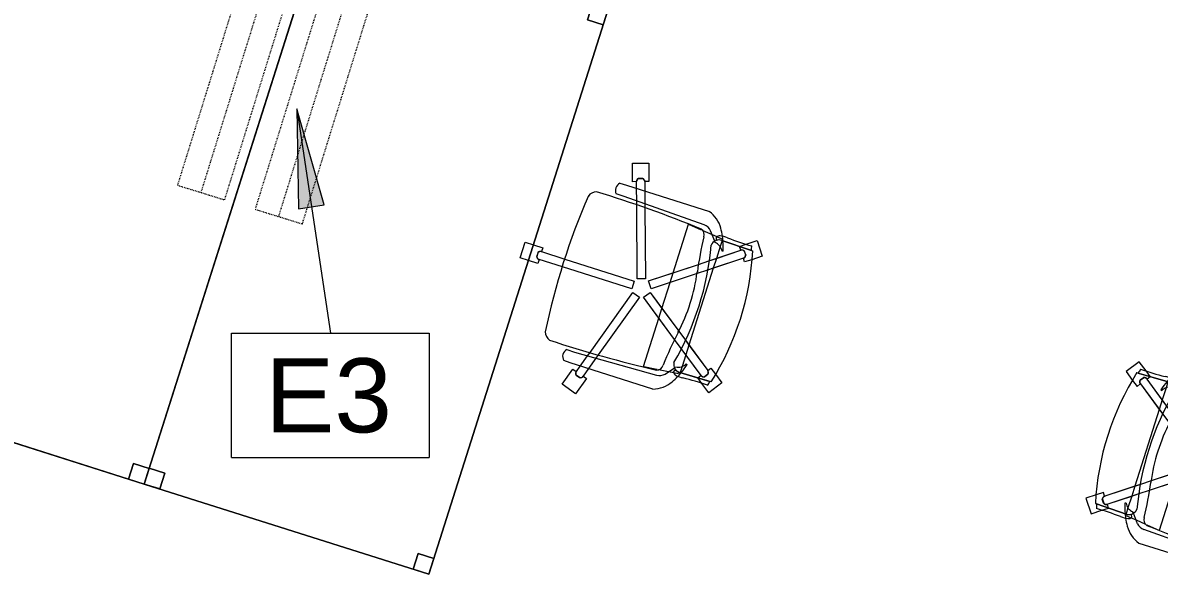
# Model space of a CAD drawing. Header units: inches. Extents: x 385 to 2249, y -1773 to -36.
# Drawn here: x 777.2 to 915.2, y -545.6 to -478 of the extents above; entities that cross this region are included whole.
import ezdxf

# ---------------------------------------------------------------- set-up
doc = ezdxf.new("R2010")
doc.units = ezdxf.units.IN
doc.header["$MEASUREMENT"] = 0
doc.linetypes.add('Dash 1_32_', pattern=[0.0625, 0.03125, -0.03125])
for name, color, linetype, lineweight in [('A-ANNO-KEYN', 231, 'Continuous', 9), ('A-DETL', 90, 'Continuous', 9), ('I-FURN', 30, 'Continuous', 9)]:
    doc.layers.add(name, color=color, linetype=linetype, lineweight=lineweight)
doc.styles.add('Arial', font='arial.ttf', dxfattribs={"height": 9})

# ---------------------------------------------------------------- blocks, each defined once
blk = doc.blocks.new('Rectangular Table - Rectangular Table-V121-Level 7 POWER _ SIGNAL')
at = {"layer": 'I-FURN'}
for p, q in [((-34, 18.13), (-36, 18.13)), ((-36, 18.13), (-36, 16.13)), ((-36, 16.13), (-36, 18.13)), ((-36, 18.13), (-34, 18.13)), ((36, 18.13), (-36, 18.13)), ((-36, 18.13), (-36, -18.13)), ((-36, -18.13), (-36, 18.13)), ((-36, 18.13), (36, 18.13)), ((-34, 16.13), (-34, 18.13)), ((-34, 18.13), (-34, 16.13)), ((34, 18.13), (34, 16.13)), ((36, 18.13), (34, 18.13)), ((34, 18.13), (36, 18.13)), ((34, 16.13), (34, 18.13)), ((36, 16.13), (36, 18.13)), ((36, 18.13), (36, 16.13)), ((36, -18.13), (36, 18.13)), ((36, 18.13), (36, -18.13)), ((-36, 16.13), (-34, 16.13)), ((-34, 16.13), (-36, 16.13)), ((34, 16.13), (36, 16.13)), ((36, 16.13), (34, 16.13)), ((-34, -16.13), (-36, -16.13)), ((-36, -16.13), (-36, -18.13)), ((-36, -18.13), (-36, -16.13)), ((-36, -16.13), (-34, -16.13)), ((-34, -18.13), (-34, -16.13)), ((-34, -16.13), (-34, -18.13)), ((36, -16.13), (34, -16.13)), ((34, -16.13), (34, -18.13)), ((34, -18.13), (34, -16.13)), ((34, -16.13), (36, -16.13)), ((36, -18.13), (36, -16.13)), ((36, -16.13), (36, -18.13)), ((-36, -18.13), (-34, -18.13)), ((-34, -18.13), (-36, -18.13)), ((-36, -18.13), (36, -18.13)), ((36, -18.13), (-36, -18.13)), ((34, -18.13), (36, -18.13)), ((36, -18.13), (34, -18.13))]:
    blk.add_line(p, q, dxfattribs=at)
blk = doc.blocks.new('Rectangular Table - Rectangular Table-V123-Level 7 POWER _ SIGNAL')
at = {"layer": 'I-FURN'}
for p, q in [((-34, 18.13), (-36, 18.13)), ((-36, 18.13), (-36, 16.13)), ((-36, 16.13), (-36, 18.13)), ((-36, 18.13), (-34, 18.13)), ((36, 18.13), (-36, 18.13)), ((-36, 18.13), (-36, -18.13)), ((-36, -18.13), (-36, 18.13)), ((-36, 18.13), (36, 18.13)), ((-34, 16.13), (-34, 18.13)), ((-34, 18.13), (-34, 16.13)), ((34, 18.13), (34, 16.13)), ((36, 18.13), (34, 18.13)), ((34, 18.13), (36, 18.13)), ((34, 16.13), (34, 18.13)), ((36, 16.13), (36, 18.13)), ((36, 18.13), (36, 16.13)), ((36, -18.13), (36, 18.13)), ((36, 18.13), (36, -18.13)), ((-36, 16.13), (-34, 16.13)), ((-34, 16.13), (-36, 16.13)), ((34, 16.13), (36, 16.13)), ((36, 16.13), (34, 16.13)), ((-34, -16.13), (-36, -16.13)), ((-36, -16.13), (-36, -18.13)), ((-36, -18.13), (-36, -16.13)), ((-36, -16.13), (-34, -16.13)), ((-34, -18.13), (-34, -16.13)), ((-34, -16.13), (-34, -18.13)), ((36, -16.13), (34, -16.13)), ((34, -16.13), (34, -18.13)), ((34, -18.13), (34, -16.13)), ((34, -16.13), (36, -16.13)), ((36, -18.13), (36, -16.13)), ((36, -16.13), (36, -18.13)), ((-36, -18.13), (-34, -18.13)), ((-34, -18.13), (-36, -18.13)), ((-36, -18.13), (36, -18.13)), ((36, -18.13), (-36, -18.13)), ((34, -18.13), (36, -18.13)), ((36, -18.13), (34, -18.13))]:
    blk.add_line(p, q, dxfattribs=at)
blk = doc.blocks.new('F-Haworth_Chair_X99-Seminar - X99 Advanced Seminar Chair-V124-Level 7 POWER _ SIGNAL')
at = {"layer": 'I-FURN'}
for p, q in [((-1, 15.13), (1, 15.13)), ((-1, 14.07), (-1, 15.13)), ((-1, 15.13), (1, 15.13)), ((-1, 14.07), (-1, 15.13)), ((-1, 12.88), (-1, 14.07)), ((-1, 12.88), (-1, 14.07)), ((1, 15.13), (1, 14.07)), ((1, 15.13), (1, 14.07)), ((1, 14.07), (1, 12.88)), ((1, 14.07), (1, 12.88)), ((-0.52, 12.88), (-1, 12.88)), ((-0.52, 12.88), (-1, 12.88)), ((-0.5, 9.91), (-0.5, 12.88)), ((-0.5, 9.91), (-0.5, 12.88)), ((0.26, 13.26), (-0.26, 13.26)), ((0.26, 13.26), (-0.26, 13.26)), ((-0.25, 13.25), (0.25, 13.25)), ((-0.25, 13.25), (0.25, 13.25)), ((0.5, 12.88), (0.5, 9.91)), ((0.5, 12.88), (0.5, 9.91)), ((1, 12.88), (0.52, 12.88)), ((1, 12.88), (0.52, 12.88)), ((-0.5, 1.08), (-0.5, 9.91)), ((-0.5, 1.08), (-0.5, 9.91)), ((0.5, 9.91), (0.5, 1.08)), ((0.5, 9.91), (0.5, 1.08)), ((-14.69, 3.72), (-14.08, 5.62)), ((-14.69, 3.72), (-14.08, 5.62)), ((-14.08, 5.62), (-11.94, 4.93)), ((-14.08, 5.62), (-11.94, 4.93)), ((-11.32, 5.48), (-11.3, 6.32)), ((-9.92, 6.36), (-9.92, 5.36)), ((9.92, 5.36), (9.92, 6.36)), ((11.3, 6.32), (11.32, 5.48)), ((11.94, 4.93), (14.08, 5.62)), ((11.94, 4.93), (14.08, 5.62)), ((14.08, 5.62), (14.69, 3.72)), ((14.08, 5.62), (14.69, 3.72)), ((-12.53, 4.34), (-12.69, 3.85)), ((-12.53, 4.34), (-12.69, 3.85)), ((-12.68, 3.86), (-12.52, 4.33)), ((-12.68, 3.86), (-12.52, 4.33)), ((-11.94, 4.93), (-12.09, 4.47)), ((-11.94, 4.93), (-12.09, 4.47)), ((-12.09, 4.45), (-11.32, 4.21)), ((-12.09, 4.45), (-11.32, 4.21)), ((-11.32, -5.06), (-11.32, 5.48)), ((-11.32, 4.21), (-9.86, 3.73)), ((-11.32, 4.21), (-9.86, 3.73)), ((-9.92, 5.36), (-9.57, -4.97)), ((9.57, -4.97), (9.92, 5.36)), ((9.86, 3.73), (11.32, 4.21)), ((9.86, 3.73), (11.32, 4.21)), ((11.32, 5.48), (11.32, -5.06)), ((11.32, 4.21), (12.09, 4.45)), ((11.32, 4.21), (12.09, 4.45)), ((12.09, 4.47), (11.94, 4.93)), ((12.09, 4.47), (11.94, 4.93)), ((12.52, 4.33), (12.68, 3.86)), ((12.52, 4.33), (12.68, 3.86)), ((12.69, 3.85), (12.53, 4.34)), ((12.69, 3.85), (12.53, 4.34)), ((-12.55, 3.03), (-14.69, 3.72)), ((-12.55, 3.03), (-14.69, 3.72)), ((-12.4, 3.49), (-12.55, 3.03)), ((-12.4, 3.49), (-12.55, 3.03)), ((-11.32, 3.15), (-12.4, 3.5)), ((-11.32, 3.15), (-12.4, 3.5)), ((-9.83, 2.67), (-11.32, 3.15)), ((-9.83, 2.67), (-11.32, 3.15)), ((-9.86, 3.73), (-9.38, 3.57)), ((-9.86, 3.73), (-9.38, 3.57)), ((-9.38, 3.57), (-0.87, 0.81)), ((-9.38, 3.57), (-0.87, 0.81)), ((0.87, 0.81), (9.38, 3.57)), ((0.87, 0.81), (9.38, 3.57)), ((9.38, 3.57), (9.86, 3.73)), ((9.38, 3.57), (9.86, 3.73)), ((11.32, 3.15), (9.83, 2.67)), ((11.32, 3.15), (9.83, 2.67)), ((12.4, 3.5), (11.32, 3.15)), ((12.4, 3.5), (11.32, 3.15)), ((12.55, 3.03), (12.4, 3.49)), ((12.55, 3.03), (12.4, 3.49)), ((14.69, 3.72), (12.55, 3.03)), ((14.69, 3.72), (12.55, 3.03)), ((-9.37, 2.52), (-9.83, 2.67)), ((-9.37, 2.52), (-9.83, 2.67)), ((-1.18, -0.14), (-9.37, 2.52)), ((-1.18, -0.14), (-9.37, 2.52)), ((9.37, 2.52), (1.18, -0.14)), ((9.37, 2.52), (1.18, -0.14)), ((9.83, 2.67), (9.37, 2.52)), ((9.83, 2.67), (9.37, 2.52)), ((-0.87, 0.81), (-1.18, -0.14)), ((-0.87, 0.81), (-1.18, -0.14)), ((0.5, 1.08), (-0.5, 1.08)), ((0.5, 1.08), (-0.5, 1.08)), ((1.18, -0.14), (0.87, 0.81)), ((1.18, -0.14), (0.87, 0.81)), ((-4.79, -5.75), (-1.04, -0.58)), ((-0.23, -1.17), (-3.68, -5.91)), ((-2.89, -3.12), (-1.04, -0.58)), ((-0.23, -1.17), (-1.65, -3.12)), ((-1.04, -0.58), (-0.23, -1.17)), ((-1.04, -0.58), (-0.23, -1.17)), ((0.23, -1.17), (1.04, -0.58)), ((0.23, -1.17), (1.04, -0.58)), ((1.65, -3.12), (0.23, -1.17)), ((3.68, -5.91), (0.23, -1.17)), ((1.04, -0.58), (2.89, -3.12)), ((1.04, -0.58), (4.79, -5.75)), ((-9.07, -3.12), (-2.89, -3.12)), ((-9.07, -3.2), (-9.07, -3.12)), ((-8.9, -4.8), (-9.07, -3.2)), ((-4.79, -5.75), (-2.89, -3.12)), ((-1.65, -3.12), (-3.68, -5.91)), ((-2.89, -3.12), (-1.65, -3.12)), ((-1.65, -3.12), (1.65, -3.12)), ((1.65, -3.12), (2.89, -3.12)), ((3.68, -5.91), (1.65, -3.12)), ((2.89, -3.12), (9.07, -3.12)), ((2.89, -3.12), (4.79, -5.75)), ((9.07, -3.2), (8.9, -4.8)), ((9.07, -3.12), (9.07, -3.2)), ((-8.88, -4.99), (-8.89, -4.91)), ((-8.75, -6.22), (-8.88, -4.99)), ((8.88, -4.99), (8.75, -6.22)), ((8.89, -4.91), (8.88, -4.99)), ((-9.13, -5.92), (-8.07, -6.77)), ((-8.68, -6.87), (-8.75, -6.22)), ((-8.62, -7.42), (-8.68, -6.87)), ((-8.61, -6.81), (-8.23, -6.95)), ((-8.03, -6.81), (-7.95, -6.87)), ((-7.97, -10.12), (-5.57, -6.82)), ((-6.14, -7.6), (-5.57, -6.82)), ((-5.57, -6.82), (-4.79, -5.75)), ((-5.57, -6.82), (-4.79, -5.75)), ((-3.68, -5.91), (-4.47, -7.01)), ((-3.68, -5.91), (-4.47, -7.01)), ((4.47, -7.01), (3.68, -5.91)), ((4.47, -7.01), (3.68, -5.91)), ((4.79, -5.75), (5.57, -6.82)), ((4.79, -5.75), (5.57, -6.82)), ((5.57, -6.82), (6.14, -7.6)), ((5.57, -6.82), (7.97, -10.12)), ((7.95, -6.87), (8.07, -6.77)), ((8.07, -6.77), (9.13, -5.92)), ((8.23, -6.95), (8.61, -6.81)), ((8.75, -6.22), (8.68, -6.87)), ((-8.6, -7.6), (-8.62, -7.43)), ((-8.49, -7.6), (-8.56, -7.6)), ((-8.42, -7.57), (-8.34, -11.37)), ((-8.34, -11.52), (-8.42, -7.57)), ((-7.65, -7.6), (-8.4, -7.6)), ((-7.97, -10.12), (-6.14, -7.6)), ((-6.14, -7.6), (-7.65, -7.6)), ((-7.18, -7.99), (-7.21, -8.13)), ((-4.47, -7.01), (-7.16, -10.71)), ((-4.9, -7.6), (-7.16, -10.71)), ((-4.9, -7.6), (-6.14, -7.6)), ((-4.47, -7.01), (-4.9, -7.6)), ((4.9, -7.6), (-4.9, -7.6)), ((4.9, -7.6), (4.47, -7.01)), ((7.16, -10.71), (4.47, -7.01)), ((6.14, -7.6), (4.9, -7.6)), ((7.16, -10.71), (4.9, -7.6)), ((7.65, -7.6), (6.14, -7.6)), ((6.14, -7.6), (7.97, -10.12)), ((7.21, -8.13), (7.18, -7.99)), ((8.4, -7.6), (7.65, -7.6)), ((8.34, -11.37), (8.42, -7.57)), ((8.42, -7.57), (8.34, -11.52)), ((8.56, -7.6), (8.49, -7.6)), ((8.62, -7.43), (8.6, -7.6)), ((8.68, -6.91), (8.62, -7.42)), ((-9.7, -11.65), (-8.88, -10.52)), ((-9.7, -11.65), (-8.88, -10.52)), ((-8.88, -10.52), (-8.38, -9.83)), ((-8.88, -10.52), (-8.38, -9.83)), ((-8.38, -9.83), (-7.99, -10.11)), ((-8.38, -9.83), (-7.99, -10.11)), ((-8, -10.58), (-7.59, -10.88)), ((-8, -10.58), (-7.59, -10.88)), ((-7.59, -10.87), (-7.99, -10.57)), ((-7.59, -10.87), (-7.99, -10.57)), ((-6.76, -11), (-7.29, -11.74)), ((-6.76, -11), (-7.29, -11.74)), ((-7.15, -10.72), (-6.76, -11)), ((-7.15, -10.72), (-6.76, -11)), ((6.76, -11), (7.15, -10.72)), ((6.76, -11), (7.15, -10.72)), ((7.29, -11.74), (6.76, -11)), ((7.29, -11.74), (6.76, -11)), ((7.99, -10.57), (7.59, -10.87)), ((7.99, -10.57), (7.59, -10.87)), ((7.59, -10.88), (8, -10.58)), ((7.59, -10.88), (8, -10.58)), ((7.99, -10.11), (8.38, -9.83)), ((7.99, -10.11), (8.38, -9.83)), ((8.38, -9.83), (8.88, -10.52)), ((8.38, -9.83), (8.88, -10.52)), ((8.88, -10.52), (9.7, -11.65)), ((8.88, -10.52), (9.7, -11.65)), ((-8.08, -12.82), (-9.7, -11.65)), ((-8.08, -12.82), (-9.7, -11.65)), ((-7.29, -11.74), (-8.08, -12.82)), ((-7.29, -11.74), (-8.08, -12.82)), ((8.08, -12.82), (7.29, -11.74)), ((8.08, -12.82), (7.29, -11.74)), ((9.7, -11.65), (8.08, -12.82)), ((9.7, -11.65), (8.08, -12.82))]:
    blk.add_line(p, q, dxfattribs=at)
for centre, radius, start, end in [((-0.11, 12.88), 0.407, 111.1651, 180.8349), ((-0.11, 12.88), 0.407, 111.1651, 180.8349), ((-0.09, 12.88), 0.406, 112.6199, 180), ((-0.09, 12.88), 0.406, 166.524, 180), ((-0.09, 12.88), 0.406, 126.0959, 166.524), ((-0.09, 12.88), 0.406, 112.6199, 126.0959), ((0.09, 12.88), 0.406, 53.9041, 67.3801), ((0.09, 12.88), 0.406, 0, 67.3801), ((0.11, 12.88), 0.407, 359.1651, 68.8349), ((0.11, 12.88), 0.407, 359.1651, 68.8349), ((0.09, 12.88), 0.406, 0, 53.9041), ((0, -75.01), 84.96, 84.1475, 95.8525), ((-8.21, 8.28), 1.31, 110.0433, 159.9567), ((144.06, 7.32), 153.52, 179.4749, 184.5213), ((8.21, 8.28), 1.31, 20.0433, 69.9567), ((-144.06, 7.32), 153.52, 355.4787, 0.5251), ((-10.58, 5.68), 0.956, 45.8901, 138.1099), ((10.58, 5.68), 0.956, 41.8901, 134.1099), ((-12.22, 4.09), 0.407, 71.1651, 140.8349), ((-12.22, 4.09), 0.407, 71.1651, 140.8349), ((-12.22, 4.07), 0.406, 85.476, 139.3801), ((-12.22, 4.07), 0.406, 72, 139.3801), ((-12.22, 4.07), 0.406, 72, 85.476), ((12.22, 4.09), 0.407, 39.1651, 108.8349), ((12.22, 4.09), 0.407, 39.1651, 108.8349), ((12.22, 4.07), 0.406, 81.0479, 108), ((12.22, 4.07), 0.406, 40.6199, 108), ((12.22, 4.07), 0.406, 40.6199, 81.0479), ((-12.28, 3.88), 0.407, 183.1651, 252.8349), ((-12.28, 3.88), 0.407, 183.1651, 252.8349), ((-12.27, 3.89), 0.406, 184.6199, 198.0959), ((-12.27, 3.89), 0.406, 184.6199, 252), ((-12.27, 3.89), 0.406, 198.0959, 238.524), ((-12.27, 3.89), 0.406, 238.524, 252), ((12.27, 3.89), 0.406, 288, 355.3801), ((12.28, 3.88), 0.407, 287.1651, 356.8349), ((12.28, 3.88), 0.407, 287.1651, 356.8349), ((12.27, 3.89), 0.406, 288, 341.9041), ((12.27, 3.89), 0.406, 341.9041, 355.3801), ((-7.87, -3.92), 3.63, 198.1789, 238.0478), ((-8.18, -4.9), 1.39, 182.8013, 227.1078), ((-8.24, -4.59), 0.763, 194.2338, 275.7662), ((-11.32, -48.08), 42.84, 79.9767, 85.7699), ((11.32, -48.08), 42.84, 94.2301, 100.0233), ((8.24, -4.59), 0.763, 264.2338, 345.7662), ((8.18, -4.9), 1.39, 312.8922, 357.1987), ((7.87, -3.92), 3.63, 301.9522, 341.8211), ((-8.28, -7.33), 0.613, 122.5427, 170.0936), ((-7.37, -7.55), 1.05, 95.9554, 181.1786), ((-6.55, -6.76), 1.38, 185.0878, 212.4248), ((0, 26.49), 33.83, 257.2285, 282.7715), ((0, 15.97), 22.19, 259.9767, 280.0233), ((7.37, -7.55), 1.05, 358.8214, 84.0446), ((6.55, -6.76), 1.38, 327.5752, 354.9122), ((8.28, -7.33), 0.613, 9.9064, 57.4573), ((-4.71, 1.15), 9.61, 238.0478, 243.9964), ((-5.2, -7.86), 3.74, 170.0936, 184.0143), ((-36.06, -10.03), 27.2, 357.4882, 4.0143), ((-4.71, 1.15), 9.61, 243.9964, 246.4906), ((-4.71, 1.15), 9.61, 246.6393, 247.073), ((-7.37, -7.55), 1.05, 145.2002, 181.1786), ((-4.71, 1.15), 9.61, 247.2631, 254.9334), ((-6.55, -6.76), 1.38, 214.0187, 242.9497), ((6.55, -6.76), 1.38, 297.0503, 325.9813), ((4.71, 1.15), 9.61, 285.0666, 292.7369), ((7.37, -7.55), 1.05, 358.8214, 34.7998), ((4.71, 1.15), 9.61, 292.927, 293.3607), ((4.71, 1.15), 9.61, 293.5094, 296.0036), ((36.06, -10.03), 27.2, 175.9857, 182.5118), ((5.2, -7.86), 3.74, 355.9857, 9.9064), ((4.71, 1.15), 9.61, 296.0036, 301.9522), ((-7.66, -10.36), 0.407, 143.1651, 212.8349), ((-7.66, -10.36), 0.407, 143.1651, 212.8349), ((-7.64, -10.36), 0.406, 144, 211.3801), ((-7.64, -10.36), 0.406, 144, 211.3801), ((-7.49, -10.47), 0.406, 256.6199, 324), ((-7.48, -10.49), 0.407, 255.1651, 324.8349), ((-7.48, -10.49), 0.407, 255.1651, 324.8349), ((-7.49, -10.47), 0.406, 256.6199, 297.0479), ((-7.49, -10.47), 0.406, 297.0479, 324), ((7.48, -10.49), 0.407, 215.1651, 229.0991), ((7.48, -10.49), 0.407, 215.1651, 284.8349), ((7.49, -10.47), 0.406, 216, 256.4281), ((7.49, -10.47), 0.406, 216, 283.3801), ((7.48, -10.49), 0.407, 229.0991, 256.967), ((7.48, -10.49), 0.407, 256.967, 284.8349), ((7.49, -10.47), 0.406, 256.4281, 283.3801), ((7.64, -10.36), 0.406, 328.6199, 36), ((7.64, -10.36), 0.406, 328.6199, 36), ((7.66, -10.36), 0.407, 327.1651, 36.8349), ((7.66, -10.36), 0.407, 327.1651, 36.8349), ((0, 20.73), 33.17, 254.4478, 255.4234), ((0, 20.29), 32.89, 255.304, 284.6925), ((0, 20.73), 33.17, 284.5766, 285.5522)]:
    blk.add_arc(centre, radius, start, end, dxfattribs=at)
blk = doc.blocks.new('F-Haworth_Chair_X99-Seminar - X99 Advanced Seminar Chair-V134-Level 7 POWER _ SIGNAL')
at = {"layer": 'I-FURN'}
for p, q in [((-8.08, 12.82), (-9.7, 11.65)), ((-8.08, 12.82), (-9.7, 11.65)), ((-7.29, 11.74), (-8.08, 12.82)), ((-7.29, 11.74), (-8.08, 12.82)), ((8.08, 12.82), (7.29, 11.74)), ((8.08, 12.82), (7.29, 11.74)), ((9.7, 11.65), (8.08, 12.82)), ((9.7, 11.65), (8.08, 12.82)), ((-9.7, 11.65), (-8.88, 10.52)), ((-9.7, 11.65), (-8.88, 10.52)), ((-8.34, 11.52), (-8.42, 7.57)), ((-8.42, 7.57), (-8.34, 11.37)), ((-6.76, 11), (-7.29, 11.74)), ((-6.76, 11), (-7.29, 11.74)), ((7.29, 11.74), (6.76, 11)), ((7.29, 11.74), (6.76, 11)), ((8.42, 7.57), (8.34, 11.52)), ((8.34, 11.37), (8.42, 7.57)), ((8.88, 10.52), (9.7, 11.65)), ((8.88, 10.52), (9.7, 11.65)), ((-8.88, 10.52), (-8.38, 9.83)), ((-8.88, 10.52), (-8.38, 9.83)), ((-8.38, 9.83), (-7.99, 10.11)), ((-8.38, 9.83), (-7.99, 10.11)), ((-8, 10.58), (-7.59, 10.88)), ((-8, 10.58), (-7.59, 10.88)), ((-7.59, 10.87), (-7.99, 10.57)), ((-7.59, 10.87), (-7.99, 10.57)), ((-7.97, 10.12), (-6.14, 7.6)), ((-7.97, 10.12), (-5.57, 6.82)), ((-4.9, 7.6), (-7.16, 10.71)), ((-4.47, 7.01), (-7.16, 10.71)), ((-7.15, 10.72), (-6.76, 11)), ((-7.15, 10.72), (-6.76, 11)), ((7.16, 10.71), (4.47, 7.01)), ((7.16, 10.71), (4.9, 7.6)), ((5.57, 6.82), (7.97, 10.12)), ((6.14, 7.6), (7.97, 10.12)), ((6.76, 11), (7.15, 10.72)), ((6.76, 11), (7.15, 10.72)), ((7.59, 10.88), (8, 10.58)), ((7.59, 10.88), (8, 10.58)), ((7.99, 10.57), (7.59, 10.87)), ((7.99, 10.57), (7.59, 10.87)), ((7.99, 10.11), (8.38, 9.83)), ((7.99, 10.11), (8.38, 9.83)), ((8.38, 9.83), (8.88, 10.52)), ((8.38, 9.83), (8.88, 10.52)), ((-8.62, 7.42), (-8.68, 6.91)), ((-8.6, 7.6), (-8.62, 7.43)), ((-8.61, 6.81), (-8.23, 6.95)), ((-8.49, 7.6), (-8.56, 7.6)), ((-7.65, 7.6), (-8.4, 7.6)), ((-6.14, 7.6), (-7.65, 7.6)), ((-7.18, 7.99), (-7.21, 8.13)), ((-4.9, 7.6), (-6.14, 7.6)), ((-6.14, 7.6), (-5.57, 6.82)), ((4.9, 7.6), (-4.9, 7.6)), ((-4.47, 7.01), (-4.9, 7.6)), ((-3.68, 5.91), (-4.47, 7.01)), ((-3.68, 5.91), (-4.47, 7.01)), ((4.47, 7.01), (3.68, 5.91)), ((4.47, 7.01), (3.68, 5.91)), ((4.9, 7.6), (4.47, 7.01)), ((6.14, 7.6), (4.9, 7.6)), ((5.57, 6.82), (6.14, 7.6)), ((7.65, 7.6), (6.14, 7.6)), ((7.21, 8.13), (7.18, 7.99)), ((8.4, 7.6), (7.65, 7.6)), ((8.23, 6.95), (8.61, 6.81)), ((8.56, 7.6), (8.49, 7.6)), ((8.62, 7.43), (8.6, 7.6)), ((8.68, 6.87), (8.62, 7.42)), ((-9.13, 5.92), (-8.07, 6.77)), ((-8.75, 6.22), (-8.88, 4.99)), ((-8.68, 6.87), (-8.75, 6.22)), ((-8.07, 6.77), (-7.95, 6.87)), ((-5.57, 6.82), (-4.79, 5.75)), ((-5.57, 6.82), (-4.79, 5.75)), ((-4.79, 5.75), (-2.89, 3.12)), ((-4.79, 5.75), (-1.04, 0.58)), ((-1.65, 3.12), (-3.68, 5.91)), ((-0.23, 1.17), (-3.68, 5.91)), ((3.68, 5.91), (0.23, 1.17)), ((1.04, 0.58), (4.79, 5.75)), ((3.68, 5.91), (1.65, 3.12)), ((2.89, 3.12), (4.79, 5.75)), ((4.79, 5.75), (5.57, 6.82)), ((4.79, 5.75), (5.57, 6.82)), ((7.95, 6.87), (8.03, 6.81)), ((8.07, 6.77), (9.13, 5.92)), ((8.75, 6.22), (8.68, 6.87)), ((8.88, 4.99), (8.75, 6.22)), ((-11.32, 5.06), (-11.32, -5.48)), ((-9.92, -5.36), (-9.57, 4.97)), ((-8.9, 4.8), (-9.07, 3.2)), ((-8.88, 4.99), (-8.89, 4.91)), ((8.89, 4.91), (8.88, 4.99)), ((9.07, 3.2), (8.9, 4.8)), ((9.57, 4.97), (9.92, -5.36)), ((11.32, -5.48), (11.32, 5.06)), ((-9.07, 3.2), (-9.07, 3.12)), ((-9.07, 3.12), (-2.89, 3.12)), ((-2.89, 3.12), (-1.65, 3.12)), ((-2.89, 3.12), (-1.04, 0.58)), ((-1.65, 3.12), (1.65, 3.12)), ((-0.23, 1.17), (-1.65, 3.12)), ((1.65, 3.12), (0.23, 1.17)), ((1.04, 0.58), (2.89, 3.12)), ((1.65, 3.12), (2.89, 3.12)), ((2.89, 3.12), (9.07, 3.12)), ((9.07, 3.12), (9.07, 3.2)), ((-1.18, 0.14), (-9.37, -2.52)), ((-1.18, 0.14), (-9.37, -2.52)), ((-0.87, -0.81), (-1.18, 0.14)), ((-0.87, -0.81), (-1.18, 0.14)), ((-1.04, 0.58), (-0.23, 1.17)), ((-1.04, 0.58), (-0.23, 1.17)), ((0.23, 1.17), (1.04, 0.58)), ((0.23, 1.17), (1.04, 0.58)), ((1.18, 0.14), (0.87, -0.81)), ((1.18, 0.14), (0.87, -0.81)), ((9.37, -2.52), (1.18, 0.14)), ((9.37, -2.52), (1.18, 0.14)), ((-9.38, -3.57), (-0.87, -0.81)), ((-9.38, -3.57), (-0.87, -0.81)), ((-0.5, -1.08), (-0.5, -9.91)), ((0.5, -1.08), (-0.5, -1.08)), ((-0.5, -1.08), (-0.5, -9.91)), ((0.5, -1.08), (-0.5, -1.08)), ((0.5, -9.91), (0.5, -1.08)), ((0.5, -9.91), (0.5, -1.08)), ((0.87, -0.81), (9.38, -3.57)), ((0.87, -0.81), (9.38, -3.57)), ((-9.83, -2.67), (-11.32, -3.15)), ((-9.83, -2.67), (-11.32, -3.15)), ((-9.37, -2.52), (-9.83, -2.67)), ((-9.37, -2.52), (-9.83, -2.67)), ((9.83, -2.67), (9.37, -2.52)), ((9.83, -2.67), (9.37, -2.52)), ((11.32, -3.15), (9.83, -2.67)), ((11.32, -3.15), (9.83, -2.67)), ((-12.55, -3.03), (-14.69, -3.72)), ((-12.55, -3.03), (-14.69, -3.72)), ((-14.69, -3.72), (-14.08, -5.62)), ((-14.69, -3.72), (-14.08, -5.62)), ((-12.53, -4.34), (-12.69, -3.85)), ((-12.53, -4.34), (-12.69, -3.85)), ((-12.68, -3.86), (-12.52, -4.33)), ((-12.68, -3.86), (-12.52, -4.33)), ((-12.4, -3.49), (-12.55, -3.03)), ((-12.4, -3.49), (-12.55, -3.03)), ((-11.32, -3.15), (-12.4, -3.5)), ((-11.32, -3.15), (-12.4, -3.5)), ((-11.32, -4.21), (-9.86, -3.73)), ((-11.32, -4.21), (-9.86, -3.73)), ((-9.86, -3.73), (-9.38, -3.57)), ((-9.86, -3.73), (-9.38, -3.57)), ((9.38, -3.57), (9.86, -3.73)), ((9.38, -3.57), (9.86, -3.73)), ((9.86, -3.73), (11.32, -4.21)), ((9.86, -3.73), (11.32, -4.21)), ((12.4, -3.5), (11.32, -3.15)), ((12.4, -3.5), (11.32, -3.15)), ((12.55, -3.03), (12.4, -3.49)), ((12.55, -3.03), (12.4, -3.49)), ((12.52, -4.33), (12.68, -3.86)), ((12.52, -4.33), (12.68, -3.86)), ((12.69, -3.85), (12.53, -4.34)), ((12.69, -3.85), (12.53, -4.34)), ((14.69, -3.72), (12.55, -3.03)), ((14.69, -3.72), (12.55, -3.03)), ((14.08, -5.62), (14.69, -3.72)), ((14.08, -5.62), (14.69, -3.72)), ((-14.08, -5.62), (-11.94, -4.93)), ((-14.08, -5.62), (-11.94, -4.93)), ((-12.09, -4.45), (-11.32, -4.21)), ((-12.09, -4.45), (-11.32, -4.21)), ((-11.94, -4.93), (-12.09, -4.47)), ((-11.94, -4.93), (-12.09, -4.47)), ((-11.32, -5.48), (-11.3, -6.32)), ((-9.92, -6.36), (-9.92, -5.36)), ((9.92, -5.36), (9.92, -6.36)), ((11.3, -6.32), (11.32, -5.48)), ((11.32, -4.21), (12.09, -4.45)), ((11.32, -4.21), (12.09, -4.45)), ((12.09, -4.47), (11.94, -4.93)), ((12.09, -4.47), (11.94, -4.93)), ((11.94, -4.93), (14.08, -5.62)), ((11.94, -4.93), (14.08, -5.62)), ((-0.5, -9.91), (-0.5, -12.88)), ((-0.5, -9.91), (-0.5, -12.88)), ((0.5, -12.88), (0.5, -9.91)), ((0.5, -12.88), (0.5, -9.91)), ((-0.52, -12.88), (-1, -12.88)), ((-1, -12.88), (-1, -14.07)), ((-0.52, -12.88), (-1, -12.88)), ((-1, -12.88), (-1, -14.07)), ((0.26, -13.26), (-0.26, -13.26)), ((0.26, -13.26), (-0.26, -13.26)), ((-0.25, -13.25), (0.25, -13.25)), ((-0.25, -13.25), (0.25, -13.25)), ((1, -12.88), (0.52, -12.88)), ((1, -12.88), (0.52, -12.88)), ((1, -14.07), (1, -12.88)), ((1, -14.07), (1, -12.88)), ((-1, -14.07), (-1, -15.13)), ((-1, -14.07), (-1, -15.13)), ((-1, -15.13), (1, -15.13)), ((-1, -15.13), (1, -15.13)), ((1, -15.13), (1, -14.07)), ((1, -15.13), (1, -14.07))]:
    blk.add_line(p, q, dxfattribs=at)
for centre, radius, start, end in [((0, -20.29), 32.89, 75.3075, 104.696), ((-36.06, 10.03), 27.2, 355.9857, 2.5118), ((0, -20.73), 33.17, 104.5766, 105.5522), ((0, -20.73), 33.17, 74.4478, 75.4234), ((36.06, 10.03), 27.2, 177.4882, 184.0143), ((-7.66, 10.36), 0.407, 147.1651, 188.967), ((-7.66, 10.36), 0.407, 147.1651, 216.8349), ((-7.66, 10.36), 0.407, 188.967, 202.9009), ((-7.64, 10.36), 0.406, 148.6199, 216), ((-7.64, 10.36), 0.406, 148.6199, 216), ((-7.66, 10.36), 0.407, 202.9009, 216.8349), ((-7.48, 10.49), 0.407, 90.9009, 104.8349), ((-7.48, 10.49), 0.407, 35.1651, 104.8349), ((-7.49, 10.47), 0.406, 36, 103.3801), ((-7.49, 10.47), 0.406, 36, 103.3801), ((-7.48, 10.49), 0.407, 35.1651, 90.9009), ((7.48, 10.49), 0.407, 75.1651, 144.8349), ((7.48, 10.49), 0.407, 75.1651, 144.8349), ((7.49, 10.47), 0.406, 76.6199, 144), ((7.49, 10.47), 0.406, 130.524, 144), ((7.49, 10.47), 0.406, 117.0479, 130.524), ((7.49, 10.47), 0.406, 76.6199, 117.0479), ((7.64, 10.36), 0.406, 324, 31.3801), ((7.64, 10.36), 0.406, 324, 17.9041), ((7.66, 10.36), 0.407, 323.1651, 32.8349), ((7.64, 10.36), 0.406, 17.9041, 31.3801), ((7.66, 10.36), 0.407, 323.1651, 337.0991), ((7.66, 10.36), 0.407, 18.9009, 32.8349), ((7.66, 10.36), 0.407, 337.0991, 351.033), ((7.66, 10.36), 0.407, 4.967, 18.9009), ((7.66, 10.36), 0.407, 351.033, 4.967), ((-7.87, 3.92), 3.63, 121.9522, 161.8211), ((-4.71, -1.15), 9.61, 116.0036, 121.9522), ((-5.2, 7.86), 3.74, 175.9857, 189.9064), ((-4.71, -1.15), 9.61, 113.5094, 115.9059), ((-8.28, 7.33), 0.613, 189.9064, 237.4573), ((-4.71, -1.15), 9.61, 112.927, 113.3607), ((-4.71, -1.15), 9.61, 105.0666, 112.7369), ((-7.37, 7.55), 1.05, 178.8214, 214.7998), ((-7.37, 7.55), 1.05, 178.8214, 264.0446), ((-6.55, 6.76), 1.38, 147.5752, 174.9122), ((-6.55, 6.76), 1.38, 117.0503, 145.9813), ((0, -26.49), 33.83, 77.2285, 102.7715), ((6.55, 6.76), 1.38, 34.0187, 62.9497), ((4.71, -1.15), 9.61, 67.2631, 74.9334), ((7.37, 7.55), 1.05, 275.9554, 1.1786), ((6.55, 6.76), 1.38, 5.0878, 32.4248), ((7.37, 7.55), 1.05, 325.2002, 1.1786), ((4.71, -1.15), 9.61, 66.6393, 67.073), ((4.71, -1.15), 9.61, 63.9964, 66.4906), ((8.28, 7.33), 0.613, 302.5427, 350.0936), ((5.2, 7.86), 3.74, 350.0936, 4.0143), ((4.71, -1.15), 9.61, 58.0478, 63.9964), ((7.87, 3.92), 3.63, 18.1789, 58.0478), ((-8.18, 4.9), 1.39, 132.8922, 177.1987), ((-11.32, 48.08), 42.84, 274.2301, 280.0233), ((0, -15.97), 22.19, 79.9767, 100.0233), ((11.32, 48.08), 42.84, 259.9767, 265.7699), ((8.18, 4.9), 1.39, 2.8013, 47.1078), ((144.06, -7.32), 153.52, 175.4787, 180.5251), ((-8.24, 4.59), 0.763, 84.2338, 165.7662), ((8.24, 4.59), 0.763, 14.2338, 95.7662), ((-144.06, -7.32), 153.52, 359.4749, 4.5213), ((-12.28, -3.88), 0.407, 107.1651, 176.8349), ((-12.28, -3.88), 0.407, 107.1651, 176.8349), ((-12.27, -3.89), 0.406, 108, 175.3801), ((-12.27, -3.89), 0.406, 161.9041, 175.3801), ((-12.27, -3.89), 0.406, 121.476, 161.9041), ((-12.27, -3.89), 0.406, 108, 121.476), ((12.28, -3.88), 0.407, 3.1651, 72.8349), ((12.28, -3.88), 0.407, 3.1651, 72.8349), ((12.27, -3.89), 0.406, 45.0479, 72), ((12.27, -3.89), 0.406, 4.6199, 72), ((12.27, -3.89), 0.406, 4.6199, 45.0479), ((-12.22, -4.09), 0.407, 219.1651, 288.8349), ((-12.22, -4.09), 0.407, 219.1651, 288.8349), ((-12.22, -4.07), 0.406, 220.6199, 243.5606), ((-12.22, -4.07), 0.406, 220.6199, 288), ((-12.22, -4.07), 0.406, 243.5606, 247.5719), ((-12.22, -4.07), 0.406, 247.5719, 274.524), ((-12.22, -4.07), 0.406, 274.524, 288), ((12.22, -4.07), 0.406, 252, 319.3801), ((12.22, -4.09), 0.407, 251.1651, 320.8349), ((12.22, -4.09), 0.407, 251.1651, 320.8349), ((12.22, -4.07), 0.406, 252, 265.476), ((12.22, -4.07), 0.406, 265.476, 305.9041), ((12.22, -4.07), 0.406, 305.9041, 319.3801), ((-10.58, -5.68), 0.956, 221.8901, 314.1099), ((10.58, -5.68), 0.956, 225.8901, 318.1099), ((-8.21, -8.28), 1.31, 200.0433, 249.9567), ((0, 75.01), 84.96, 264.1475, 275.8525), ((8.21, -8.28), 1.31, 290.0433, 339.9567), ((-0.11, -12.88), 0.407, 179.1651, 248.8349), ((-0.11, -12.88), 0.407, 179.1651, 248.8349), ((-0.09, -12.88), 0.406, 180, 193.476), ((-0.09, -12.88), 0.406, 180, 247.3801), ((-0.09, -12.88), 0.406, 193.476, 233.9041), ((-0.09, -12.88), 0.406, 233.9041, 247.3801), ((0.09, -12.88), 0.406, 292.6199, 360), ((0.09, -12.88), 0.406, 292.6199, 306.0959), ((0.11, -12.88), 0.407, 291.1651, 0.8349), ((0.11, -12.88), 0.407, 291.1651, 318.4319), ((0.09, -12.88), 0.406, 306.0959, 346.524), ((0.11, -12.88), 0.407, 318.4319, 319.033), ((0.11, -12.88), 0.407, 319.033, 0.8349), ((0.09, -12.88), 0.406, 346.524, 360)]:
    blk.add_arc(centre, radius, start, end, dxfattribs=at)
blk = doc.blocks.new('Keynote Tag - Keynote Number - Boxed-135510-Level 7 POWER _ SIGNAL')
at = {"layer": 'A-ANNO-KEYN'}
for p, q in [((-0.125, -0.0792), (-0.125, 0.0781)), ((-0.125, 0.0781), (0.125, 0.0781)), ((0.125, 0.0781), (0.125, -0.0792)), ((-0.125, -0.0792), (0.125, -0.0792))]:
    blk.add_line(p, q, dxfattribs=at)

msp = doc.modelspace()

# ---------------------------------------------------------------- hatches: boundary and pattern name
at = {"layer": 'A-ANNO-KEYN'}
msp.add_hatch(color=256, dxfattribs=at).paths.add_polyline_path([(810.44, -488.46), (810.66, -500.57), (813.78, -500.1)], flags=0)

# ---------------------------------------------------------------- linework, layer by layer
for p, q in [((810.44, -488.46), (810.66, -500.57)), ((813.78, -500.1), (810.44, -488.46)), ((810.44, -488.46), (814.53, -515.69)), ((810.66, -500.57), (813.78, -500.1))]:
    msp.add_line(p, q, dxfattribs=at)
at = {"layer": 'A-DETL', "linetype": 'Dash 1_32_', "lineweight": 13}
for p, q in [((811.12, -502.42), (912.19, -176.71)), ((808.25, -501.53), (908.43, -178.68)), ((904.68, -180.66), (805.39, -500.64)), ((801.69, -499.5), (900.23, -181.94)), ((798.83, -498.61), (896.48, -183.92)), ((892.72, -185.9), (795.96, -497.72)), ((795.96, -497.72), (798.83, -498.61)), ((798.83, -498.61), (801.69, -499.5)), ((805.39, -500.64), (808.25, -501.53)), ((808.25, -501.53), (811.12, -502.42))]:
    msp.add_line(p, q, dxfattribs=at)

# ---------------------------------------------------------------- block references
at = {"layer": 'A-ANNO-KEYN', "xscale": 95.99999999999994, "yscale": 95.99999999999994, "zscale": 95.99999999999994}
msp.add_blockref('Keynote Tag - Keynote Number - Boxed-135510-Level 7 POWER _ SIGNAL', (814.53, -523.19), dxfattribs=at)
at = {"layer": 'I-FURN'}
for name, p, rotation in [('Rectangular Table - Rectangular Table-V121-Level 7 POWER _ SIGNAL', (785.53, -494.22), 72.39670099999263), ('Rectangular Table - Rectangular Table-V123-Level 7 POWER _ SIGNAL', (820.09, -505.18), 72.39670099999262), ('F-Haworth_Chair_X99-Seminar - X99 Advanced Seminar Chair-V124-Level 7 POWER _ SIGNAL', (852.29, -510.16), 72.39670099999216), ('F-Haworth_Chair_X99-Seminar - X99 Advanced Seminar Chair-V134-Level 7 POWER _ SIGNAL', (920.91, -531.92), 72.39670099999309)]:
    msp.add_blockref(name, p, dxfattribs=dict(at, rotation=rotation))

# ---------------------------------------------------------------- texts
at = {"layer": 'A-ANNO-KEYN', "insert": (806.62, -518.74), "char_height": 9, "width": 18.786, "attachment_point": 1, "style": 'Arial'}
msp.add_mtext('E3', dxfattribs=at)

doc.saveas('drawing.dxf')
